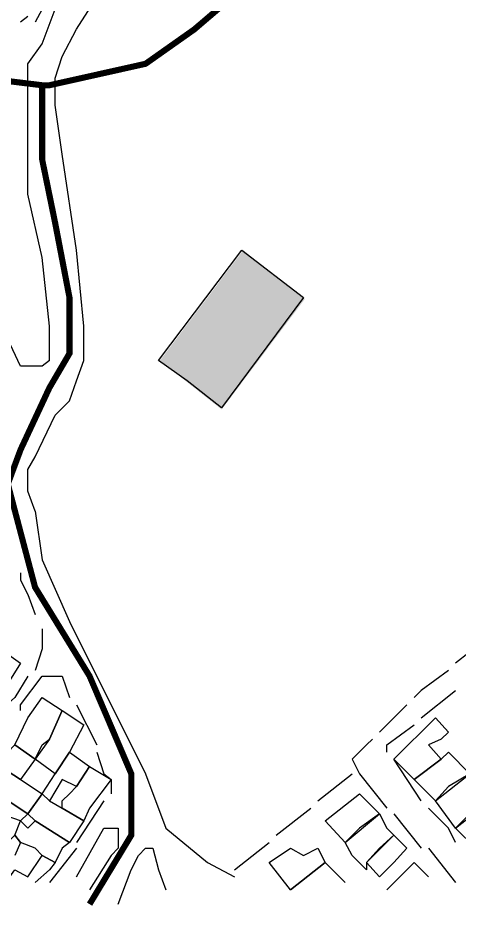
# Model space of a CAD drawing. Header units: millimetres. Extents: x -3588 to 75209, y -3737 to 38254.
# Drawn here: x 27968.2 to 28055, y 4790.8 to 4965.9 of the extents above; entities that cross this region are included whole.
import ezdxf

# ---------------------------------------------------------------- set-up
doc = ezdxf.new("R2010")
doc.units = ezdxf.units.MM
doc.layers.add('H', color=250, linetype='Continuous')
doc.layers.add('P', color=253, linetype='Continuous')

msp = doc.modelspace()

# ---------------------------------------------------------------- hatches: boundary and pattern name
at = {"layer": 'H', "linetype": 'Continuous'}
msp.add_hatch(color=256, dxfattribs=at).paths.add_polyline_path([(28008.304, 4888.805), (27996.157, 4898.407), (28012.545, 4920.14), (28024.676, 4910.554), (28008.304, 4888.805), (28008.304, 4888.805)])

# ---------------------------------------------------------------- linework, layer by layer
at = {"layer": 'P', "const_width": 1.2}
for points in [[(27982.33, 4791.422), (27990.524, 4804.977), (27990.524, 4817.108), (27982.33, 4836.313), (27971.608, 4853.805), (27966.246, 4874.129), (27968.775, 4880.915), (27974.424, 4893.046), (27978.377, 4899.815), (27978.377, 4910.826), (27975.561, 4925.501), (27973.016, 4937.936), (27973.016, 4952.612), (27974.424, 4952.612), (27993.341, 4956.837), (28002.943, 4963.622), (28010.849, 4970.392), (28017.618, 4978.586), (28035.399, 4992.125), (28046.137, 4996.078), (28057.132, 5000.031)], [(27875.345, 4981.114), (27873.937, 4978.586), (27894.262, 4979.706), (27903.864, 4975.753), (27910.634, 4965.031), (27917.403, 4958.261), (27928.126, 4955.428), (27949.875, 4955.428), (27973.016, 4952.612), (27973.016, 4937.936), (27975.561, 4925.501), (27978.377, 4910.826), (27978.377, 4899.815), (27974.424, 4893.046), (27968.775, 4880.915), (27966.246, 4874.129), (27971.608, 4853.805), (27982.33, 4836.313), (27990.524, 4817.108), (27990.524, 4804.977), (27982.33, 4791.422)]]:
    msp.add_lwpolyline(points, dxfattribs=at)
at = {"layer": 'P', "color": 254, "const_width": 1.2}
msp.add_lwpolyline([(28010.849, 4970.392), (28002.943, 4963.622), (27993.341, 4956.837), (27974.424, 4952.612), (27973.016, 4952.612), (27949.875, 4955.428), (27928.126, 4955.428), (27917.403, 4958.261), (27910.634, 4965.031), (27903.864, 4975.753)], dxfattribs=at)
at = {"layer": 'P'}
for points in [[(27981.21, 4898.407), (27981.21, 4905.177), (27979.786, 4920.14), (27976.969, 4939.057), (27975.561, 4948.659), (27975.561, 4954.02), (27976.969, 4958.261), (27979.786, 4963.622), (27986.571, 4974.345)], [(27973.016, 4967.575), (27971.608, 4965.031)], [(27973.016, 4960.79), (27975.561, 4967.575)], [(27970.199, 4966.151), (27968.775, 4965.031)], [(27970.199, 4940.465), (27970.199, 4944.706), (27970.199, 4950.067), (27970.199, 4956.837), (27973.016, 4960.79)], [(27974.424, 4898.407), (27973.016, 4897.287), (27970.199, 4897.287), (27968.775, 4897.287), (27966.246, 4902.648), (27963.414, 4906.601), (27959.461, 4910.826), (27956.644, 4913.371), (27952.691, 4916.187), (27947.33, 4918.732), (27934.911, 4920.14), (27928.126, 4922.973), (27922.764, 4925.501), (27917.403, 4929.742), (27912.042, 4933.695), (27905.272, 4941.889)], [(27974.424, 4898.407), (27974.424, 4905.177), (27973.016, 4918.732), (27970.199, 4931.151), (27970.199, 4940.465)], [(28001.535, 4894.454), (27995.885, 4898.407), (28012.257, 4920.14), (28024.388, 4910.826), (28008.304, 4889.093), (28001.535, 4894.454)], [(27975.561, 4887.685), (27978.377, 4890.501), (27979.786, 4894.454), (27981.21, 4898.407)], [(27971.608, 4868.768), (27970.199, 4872.721), (27970.199, 4876.962), (27971.608, 4879.491), (27975.561, 4887.685)], [(27971.608, 4868.768), (27973.016, 4859.166)], [(27973.016, 4859.166), (27978.377, 4847.035)], [(27968.775, 4856.637), (27968.775, 4855.213), (27970.199, 4852.396), (27971.608, 4848.444)], [(27978.377, 4847.035), (27985.163, 4833.48), (27990.524, 4822.758)], [(27973.016, 4845.627), (27973.016, 4844.203), (27973.016, 4843.082), (27973.016, 4841.674), (27971.608, 4837.433)], [(28059.676, 4845.627), (28059.676, 4843.082), (28054.315, 4838.841)], [(27964.838, 4836.313), (27962.005, 4837.433), (27964.838, 4841.674), (27968.775, 4838.841), (27966.246, 4834.888), (27964.838, 4836.313)], [(28052.907, 4837.433), (28047.545, 4833.48), (28046.137, 4832.072)], [(27970.199, 4836.313), (27967.655, 4832.072), (27964.838, 4829.527)], [(27968.775, 4829.527), (27968.775, 4830.663), (27973.016, 4836.313)], [(27973.016, 4836.313), (27974.424, 4836.313), (27976.969, 4836.313), (27978.377, 4832.072)], [(27970.199, 4828.119), (27973.016, 4832.072), (27976.969, 4829.527), (27974.424, 4823.878), (27971.608, 4819.941), (27967.655, 4822.758), (27970.199, 4828.119)], [(28047.545, 4828.119), (28054.315, 4833.48)], [(27979.786, 4830.663), (27983.739, 4822.758)], [(28044.713, 4830.663), (28039.351, 4825.302)], [(27973.016, 4822.758), (27974.424, 4823.878), (27976.969, 4829.527), (27981.21, 4826.71), (27978.377, 4821.349), (27975.561, 4817.108), (27971.608, 4819.941), (27973.016, 4822.758)], [(28040.76, 4821.349), (28040.76, 4822.758), (28046.137, 4826.71)], [(28051.498, 4823.878), (28048.954, 4822.758), (28051.498, 4819.941), (28046.137, 4815.988), (28042.184, 4819.941), (28050.362, 4828.119), (28052.907, 4825.302), (28051.498, 4823.878)], [(28037.943, 4823.878), (28036.807, 4822.758), (28033.99, 4819.941), (28035.399, 4817.108)], [(27966.246, 4821.349), (27967.655, 4822.758), (27971.608, 4819.941), (27968.775, 4815.988), (27964.838, 4818.517), (27966.246, 4821.349)], [(27990.524, 4822.758), (27993.341, 4817.108), (27997.294, 4806.386)], [(27975.561, 4817.108), (27978.377, 4821.349), (27982.33, 4818.517), (27979.786, 4814.564), (27976.969, 4815.988), (27974.424, 4811.747), (27973.016, 4813.155), (27975.561, 4817.108)], [(27983.739, 4821.349), (27985.163, 4817.108), (27986.571, 4815.988), (27986.571, 4814.564), (27986.571, 4813.155)], [(28047.545, 4811.747), (28042.184, 4819.941)], [(28052.907, 4814.564), (28050.362, 4811.747), (28046.137, 4815.988), (28051.498, 4819.941), (28052.907, 4821.349), (28057.132, 4817.108), (28052.907, 4814.564)], [(27963.414, 4817.108), (27964.838, 4818.517), (27968.775, 4815.988), (27973.016, 4813.155), (27970.199, 4809.202), (27962.005, 4814.564), (27963.414, 4817.108)], [(27976.969, 4811.747), (27978.377, 4813.155), (27979.786, 4814.564), (27982.33, 4818.517), (27986.571, 4815.988), (27982.33, 4810.339), (27981.21, 4807.794), (27976.969, 4810.339), (27976.969, 4811.747)], [(28027.221, 4811.747), (28033.99, 4817.108)], [(28035.399, 4817.108), (28040.76, 4810.339)], [(28057.132, 4809.202), (28054.315, 4806.386), (28050.362, 4811.747), (28057.132, 4817.108), (28061.084, 4811.747), (28057.132, 4809.202)], [(27968.775, 4807.794), (27964.838, 4809.202), (27963.414, 4807.794), (27962.005, 4807.794), (27958.053, 4810.339), (27962.005, 4814.564), (27970.199, 4809.202), (27968.775, 4807.794)], [(27974.424, 4811.747), (27976.969, 4810.339), (27981.21, 4807.794), (27978.377, 4803.553), (27971.608, 4807.794), (27970.199, 4809.202), (27973.016, 4813.155), (27974.424, 4811.747)], [(28035.399, 4806.386), (28032.582, 4803.553), (28028.629, 4807.794), (28035.399, 4813.155), (28039.351, 4809.202), (28035.399, 4806.386)], [(27985.163, 4811.747), (27979.786, 4803.553)], [(28061.084, 4804.977), (28058.268, 4802.433), (28054.315, 4806.386), (28061.084, 4811.747), (28065.037, 4807.794), (28061.084, 4804.977)], [(28019.027, 4804.977), (28025.812, 4810.339)], [(28039.351, 4802.433), (28036.807, 4799.616), (28036.807, 4798.192), (28033.99, 4801.025), (28032.582, 4803.553), (28039.351, 4809.202), (28040.76, 4806.386), (28042.184, 4804.977), (28039.351, 4802.433)], [(28042.184, 4809.202), (28047.545, 4802.433)], [(28054.315, 4803.553), (28052.907, 4806.386), (28048.954, 4810.339)], [(27976.969, 4802.433), (27975.561, 4799.616), (27973.016, 4801.025), (27971.608, 4802.433), (27968.775, 4803.553), (27967.655, 4804.977), (27968.775, 4807.794), (27970.199, 4806.386), (27971.608, 4807.794), (27978.377, 4803.553), (27976.969, 4802.433)], [(27979.786, 4796.784), (27985.163, 4806.386), (27987.98, 4806.386), (27987.98, 4804.977)], [(27997.294, 4806.386), (28005.488, 4799.616)], [(27960.885, 4796.784), (27963.414, 4801.025), (27967.655, 4804.977), (27968.775, 4803.553), (27967.655, 4801.025)], [(27987.98, 4804.977), (27987.98, 4802.433), (27986.571, 4801.025)], [(28042.184, 4799.616), (28039.351, 4796.784), (28036.807, 4799.616), (28042.184, 4804.977), (28044.713, 4802.433), (28042.184, 4799.616)], [(27979.786, 4802.433), (27974.424, 4795.663)], [(27991.932, 4801.025), (27993.341, 4802.433), (27994.749, 4802.433), (27995.885, 4798.192), (27997.294, 4794.239)], [(28010.849, 4798.192), (28017.618, 4803.553)], [(28028.629, 4799.616), (28021.859, 4794.239), (28017.618, 4799.616), (28021.859, 4802.433), (28024.388, 4801.025), (28027.221, 4802.433), (28028.629, 4799.616)], [(28048.954, 4802.433), (28054.315, 4795.663)], [(27964.838, 4794.239), (27967.655, 4798.192), (27970.199, 4796.784), (27973.016, 4801.025), (27975.561, 4799.616), (27974.424, 4798.192)], [(27986.571, 4801.025), (27982.33, 4794.239)], [(27987.98, 4791.422), (27990.524, 4798.192), (27991.932, 4801.025)], [(28005.488, 4799.616), (28010.849, 4796.784)], [(28021.859, 4794.239), (28028.629, 4799.616), (28032.582, 4795.663)], [(28040.76, 4794.239), (28046.137, 4799.616), (28048.954, 4796.784)], [(27974.424, 4798.192), (27971.608, 4795.663)]]:
    msp.add_lwpolyline(points, dxfattribs=at)

doc.saveas('drawing.dxf')
